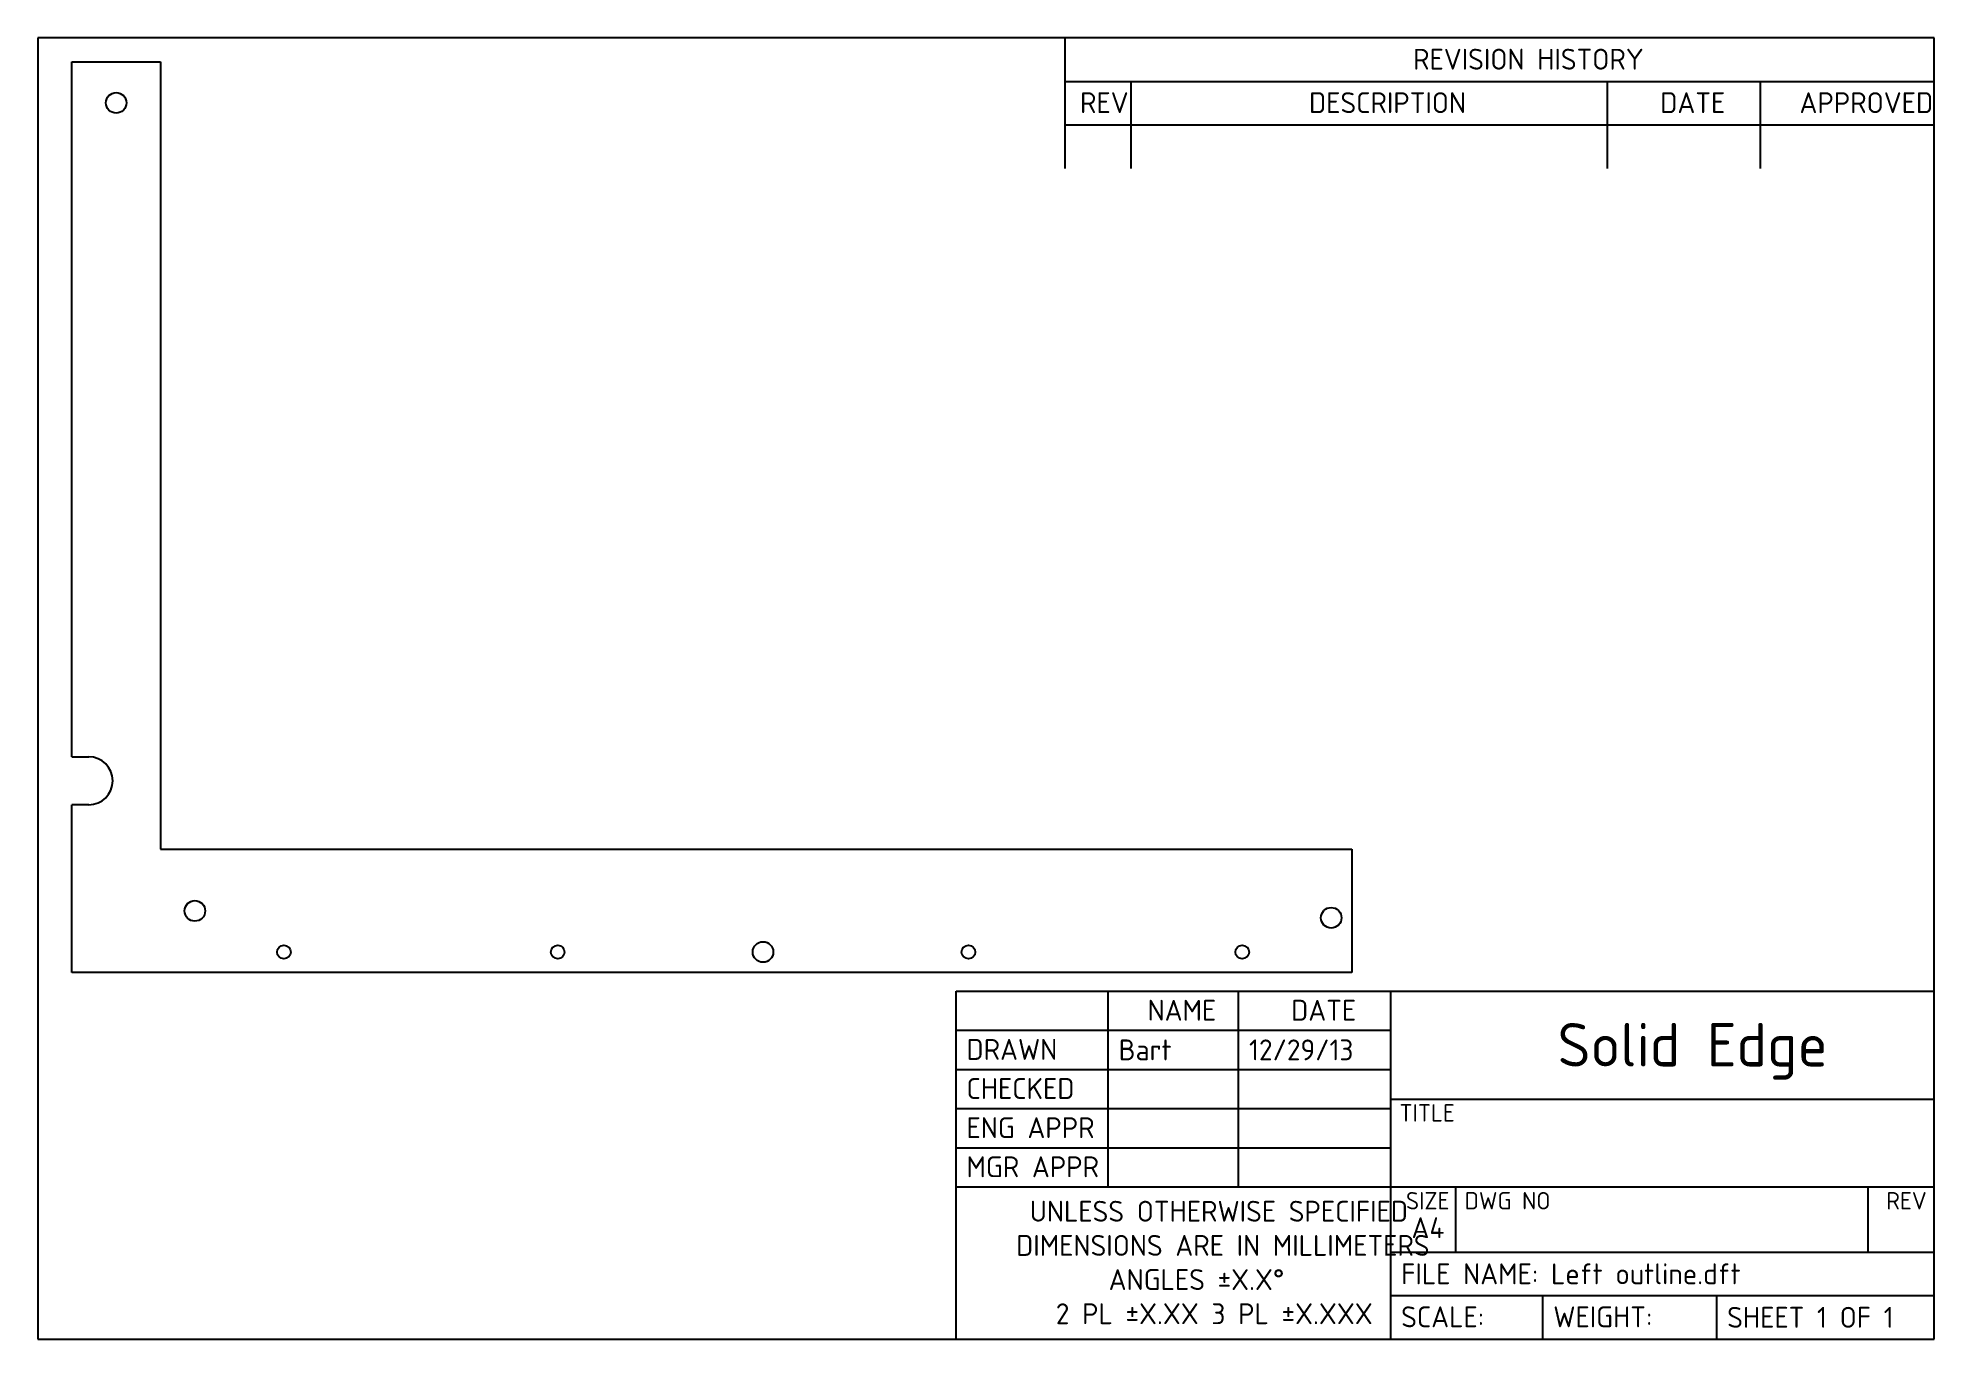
# Model space of a CAD drawing. Header units: millimetres. Extents: x 10 to 287, y 10 to 200.
import ezdxf
from ezdxf.enums import TextEntityAlignment as Align

# ---------------------------------------------------------------- set-up
doc = ezdxf.new("R2010")
doc.units = ezdxf.units.MM
doc.layers.add('Default', color=7, linetype='Continuous')
doc.layers.add('LEFT OUTLINE', color=7, linetype='Continuous')
doc.styles.add('SEACAD_Solid_Edge_ISO', font='seiso.ttf')
doc.styles.add('SEACAD_Solid_Edge_ISOB', font='seisobd.ttf')

# ---------------------------------------------------------------- blocks, each defined once
blk = doc.blocks.new('SE')
at = {"layer": 'LEFT OUTLINE', "color": 7, "linetype": 'Continuous'}
for p, q in [((14.93, 196.52), (27.93, 196.52)), ((14.93, 95.02), (14.93, 196.52)), ((27.93, 196.52), (27.93, 81.52)), ((14.93, 95.02), (17.43, 95.02)), ((14.93, 63.52), (14.93, 88.02)), ((17.43, 88.02), (14.93, 88.02)), ((27.93, 81.52), (201.93, 81.52)), ((201.93, 81.52), (201.93, 63.52)), ((201.93, 63.52), (14.93, 63.52))]:
    blk.add_line(p, q, dxfattribs=at)
for centre, radius in [((21.43, 190.52), 1.5), ((32.93, 72.52), 1.5), ((198.93, 71.52), 1.5), ((45.93, 66.52), 1), ((85.93, 66.52), 1), ((115.93, 66.52), 1.5), ((145.93, 66.52), 1), ((185.93, 66.52), 1)]:
    blk.add_circle(centre, radius, dxfattribs=at)
blk.add_arc((17.43, 91.52), 3.5, 270, 90, dxfattribs=at)
blk = doc.blocks.new('SEANNOT_GROUP')
at = {"layer": 'Default', "color": 7, "linetype": 'Continuous', "style": 'SEACAD_Solid_Edge_ISO'}
blk.add_text('Bart', height=3.048, dxfattribs=at).set_placement((167.874, 53.7515), align=Align.TOP_LEFT)
blk = doc.blocks.new('SEANNOT_GROUP1')
at = {"layer": 'Default', "color": 7, "linetype": 'Continuous', "style": 'SEACAD_Solid_Edge_ISO'}
blk.add_text('12/29/13', height=3.048, dxfattribs=at).set_placement((186.924, 53.7515), align=Align.TOP_LEFT)
blk = doc.blocks.new('SEANNOT_GROUP5')
at = {"layer": 'Default', "color": 7, "linetype": 'Continuous', "style": 'SEACAD_Solid_Edge_ISO'}
blk.add_text('FILE NAME: Left outline.dft', height=3.048, dxfattribs=at).set_placement((209.149, 21.049), align=Align.TOP_LEFT)
blk = doc.blocks.new('SEANNOT_GROUP6')
at = {"layer": 'Default', "color": 7, "linetype": 'Continuous', "style": 'SEACAD_Solid_Edge_ISO'}
blk.add_text('SHEET 1 OF 1', height=3.048, dxfattribs=at).set_placement((256.774, 14.699), align=Align.TOP_LEFT)

msp = doc.modelspace()

# ---------------------------------------------------------------- linework, layer by layer
at = {"layer": 'Default', "color": 7, "linetype": 'Continuous'}
for p, q in [((287, 200), (10, 200)), ((10, 200), (10, 10)), ((160, 200), (160, 180.95)), ((287, 10), (287, 200)), ((160, 193.65), (287, 193.65)), ((169.65, 193.65), (169.65, 180.95)), ((239.25, 193.65), (239.25, 180.95)), ((261.6, 193.65), (261.6, 180.95)), ((160, 187.3), (287, 187.3)), ((144.12, 10), (144.12, 60.8)), ((144.12, 60.8), (287, 60.8)), ((166.35, 32.23), (166.35, 60.8)), ((185.4, 32.23), (185.4, 60.8)), ((207.62, 10), (207.62, 60.8)), ((144.12, 55.09), (207.62, 55.09)), ((144.12, 49.37), (207.62, 49.37)), ((207.62, 45.05), (287, 45.05)), ((144.12, 43.66), (207.62, 43.66)), ((144.12, 37.94), (207.62, 37.94)), ((144.12, 32.23), (287, 32.23)), ((217.15, 22.7), (217.15, 32.1)), ((277.35, 22.7), (277.35, 32.1)), ((207.62, 22.7), (287, 22.7)), ((207.62, 16.35), (287, 16.35)), ((229.85, 10), (229.85, 16.35)), ((255.25, 10), (255.25, 16.35)), ((10, 10), (287, 10))]:
    msp.add_line(p, q, dxfattribs=at)

# ---------------------------------------------------------------- block references
at = {"layer": 'Default'}
for name in ['SE', 'SEANNOT_GROUP', 'SEANNOT_GROUP1', 'SEANNOT_GROUP5', 'SEANNOT_GROUP6']:
    msp.add_blockref(name, (0, 0), dxfattribs=at)

# ---------------------------------------------------------------- texts
at = {"layer": 'Default', "color": 7, "linetype": 'Continuous'}
for s, height, style, p in [('REVISION HISTORY', 3.048, 'SEACAD_Solid_Edge_ISO', (210.89, 198.42)), ('REV', 3.048, 'SEACAD_Solid_Edge_ISO', (162.23, 192.07)), ('DESCRIPTION', 3.048, 'SEACAD_Solid_Edge_ISO', (195.69, 192.07)), ('DATE', 3.048, 'SEACAD_Solid_Edge_ISO', (247, 192.07)), ('APPROVED', 3.048, 'SEACAD_Solid_Edge_ISO', (267.34, 192.07)), ('NAME', 3.048, 'SEACAD_Solid_Edge_ISO', (172.1, 59.54)), ('DATE', 3.048, 'SEACAD_Solid_Edge_ISO', (193.08, 59.54)), ('Solid Edge', 6.35, 'SEACAD_Solid_Edge_ISOB', (232.01, 56.15)), ('DRAWN', 3.048, 'SEACAD_Solid_Edge_ISO', (145.65, 53.82)), ('CHECKED', 3.048, 'SEACAD_Solid_Edge_ISO', (145.65, 48.11)), ('ENG APPR', 3.048, 'SEACAD_Solid_Edge_ISO', (145.65, 42.39)), ('TITLE', 2.54, 'SEACAD_Solid_Edge_ISO', (208.9, 44.3)), ('MGR APPR', 3.048, 'SEACAD_Solid_Edge_ISO', (145.65, 36.68)), ('SIZE', 2.54, 'SEACAD_Solid_Edge_ISO', (209.85, 31.47)), ('DWG NO', 2.54, 'SEACAD_Solid_Edge_ISO', (218.42, 31.47)), ('REV', 2.54, 'SEACAD_Solid_Edge_ISO', (280.01, 31.47)), ('UNLESS OTHERWISE SPECIFIED', 3.048, 'SEACAD_Solid_Edge_ISO', (154.89, 30.19)), ('A4', 3.048, 'SEACAD_Solid_Edge_ISOB', (210.66, 27.79)), ('DIMENSIONS ARE IN MILLIMETERS', 3.048, 'SEACAD_Solid_Edge_ISO', (152.91, 25.2)), ('ANGLES ±X.X°', 3.048, 'SEACAD_Solid_Edge_ISO', (166.42, 20.21)), ('2 PL ±X.XX 3 PL ±X.XXX', 3.048, 'SEACAD_Solid_Edge_ISO', (158.7, 15.22)), ('SCALE:', 3.048, 'SEACAD_Solid_Edge_ISO', (209.15, 14.77)), ('WEIGHT:', 3.048, 'SEACAD_Solid_Edge_ISO', (231.37, 14.77))]:
    msp.add_text(s, height=height, dxfattribs=dict(at, style=style)).set_placement(p, align=Align.TOP_LEFT)

doc.saveas('drawing.dxf')
